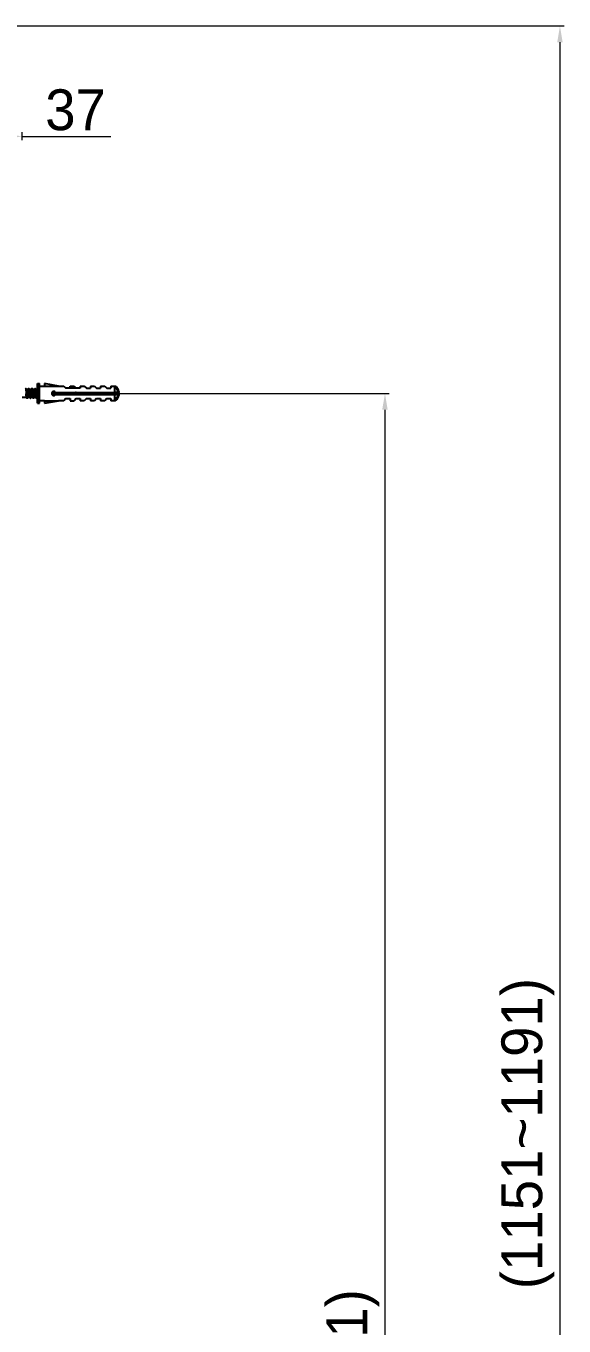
# Model space of a CAD drawing. Extents: x 16296678336 to 16296681200, y -37409618718 to -37409616619.
# Drawn here: x 16296679491 to 16296679755, y -37409617668 to -37409617031 of the extents above; entities that cross this region are included whole.
import ezdxf

# ---------------------------------------------------------------- set-up
doc = ezdxf.new("R2010")
doc.units = 0
doc.header["$LTSCALE"] = 10
doc.header["$MEASUREMENT"] = 0
doc.header["$PDMODE"] = 3
doc.header["$PDSIZE"] = -10
doc.layers.get('0').update_dxf_attribs({"linetype": 'CONTINUOUS'})
doc.layers.get('DEFPOINTS').update_dxf_attribs({"linetype": 'CONTINUOUS'})
doc.layers.add('1', color=7, linetype='CONTINUOUS')
doc.styles.add('Daelim Dimension', font='')
doc.styles.get('Daelim Dimension').set_extended_font_data('나눔고딕')
doc.dimstyles.new('DEFAULT', dxfattribs={"dimscale": 2, "dimtxt": 2, "dimasz": 2, "dimexe": 0, "dimexo": 2, "dimgap": 1, "dimtad": 1, "dimdec": 1, "dimzin": 9, "dimdsep": 46, "dimtxsty": 'Daelim Dimension', "dimcen": 0.5, "dimclrd": 252, "dimclre": 252, "dimclrt": 3, "dimadec": 1, "dimazin": 0, "dimtfac": 1, "dimtdec": 1, "dimtix": 1, "dimtmove": 0, "dimatfit": 3, "dimfxl": 1, "dimtolj": 1, "dimtzin": 1, "dimlwd": 9, "dimlwe": 9, "dimarcsym": 0})

# ---------------------------------------------------------------- blocks, each defined once
blk = doc.blocks.new('*D1')
at = {"color": 5, "lineweight": 9, "ltscale": 0.5, "transparency": 16777216}
for p, q in [((16296679456.2143, -37409617031.33963), (16296679754.85687, -37409617031.33963)), ((16296679752.85687, -37409617039.33963), (16296679752.85687, -37409618218.56349)), ((16296679513.97808, -37409618226.56349), (16296679754.85687, -37409618226.56349))]:
    blk.add_line(p, q, dxfattribs=at)
at = {"color": 5, "ltscale": 0.5, "transparency": 16777216}
for points in [[(16296679751.52354, -37409617039.33963), (16296679754.1902, -37409617039.33963), (16296679752.85687, -37409617031.33963)], [(16296679751.52354, -37409618218.56349), (16296679754.1902, -37409618218.56349), (16296679752.85687, -37409618226.56349)]]:
    blk.add_solid(points, dxfattribs=at)
at = {"layer": 'DEFPOINTS', "color": 0, "ltscale": 0.5, "transparency": 16777216}
for p in [(16296679452.2143, -37409617031.33963), (16296679509.97808, -37409618226.56349), (16296679752.85687, -37409618226.56349)]:
    blk.add_point(p, dxfattribs=at)
at = {"color": 7, "ltscale": 0.5, "transparency": 16777216, "insert": (16296679737.15158, -37409617573.95156), "char_height": 20, "attachment_point": 5, "rotation": 90, "style": 'Daelim Dimension'}
blk.add_mtext('\\A1;(1151~1191)', dxfattribs=at)
blk = doc.blocks.new('*D7')
at = {"color": 5, "lineweight": 9, "ltscale": 0.5, "transparency": 16777216}
for p, q in [((16296679452.2143, -37409617087.33963), (16296679452.2143, -37409617083.41569)), ((16296679460.2143, -37409617085.41569), (16296679481.09706, -37409617085.41569)), ((16296679489.09706, -37409617087.33963), (16296679489.09706, -37409617083.41569)), ((16296679489.09706, -37409617085.41569), (16296679532.60943, -37409617085.41569))]:
    blk.add_line(p, q, dxfattribs=at)
at = {"color": 5, "ltscale": 0.5, "transparency": 16777216}
for points in [[(16296679460.2143, -37409617084.08235), (16296679460.2143, -37409617086.74902), (16296679452.2143, -37409617085.41569)], [(16296679481.09706, -37409617084.08235), (16296679481.09706, -37409617086.74902), (16296679489.09706, -37409617085.41569)]]:
    blk.add_solid(points, dxfattribs=at)
at = {"layer": 'DEFPOINTS', "color": 0, "ltscale": 0.5, "transparency": 16777216}
for p in [(16296679489.09706, -37409617085.41569), (16296679452.2143, -37409617091.33963), (16296679489.09706, -37409617091.33963)]:
    blk.add_point(p, dxfattribs=at)
at = {"color": 7, "ltscale": 0.5, "transparency": 16777216, "insert": (16296679515.28754, -37409617072.5144), "char_height": 20, "attachment_point": 5, "style": 'Daelim Dimension'}
blk.add_mtext('\\A1;37', dxfattribs=at)
blk = doc.blocks.new('*D3')
at = {"color": 5, "lineweight": 9, "ltscale": 0.5, "transparency": 16777216}
for p, q in [((16296679520.84, -37409617211.34), (16296679669.04, -37409617211.34)), ((16296679667.04, -37409617219.34), (16296679667.04, -37409618218.56)), ((16296679548.81, -37409618226.56), (16296679669.04, -37409618226.56))]:
    blk.add_line(p, q, dxfattribs=at)
at = {"color": 5, "ltscale": 0.5, "transparency": 16777216}
for points in [[(16296679665.7, -37409617219.34), (16296679668.37, -37409617219.34), (16296679667.04, -37409617211.34)], [(16296679665.7, -37409618218.56), (16296679668.37, -37409618218.56), (16296679667.04, -37409618226.56)]]:
    blk.add_solid(points, dxfattribs=at)
at = {"layer": 'DEFPOINTS', "color": 0, "ltscale": 0.5, "transparency": 16777216}
for p in [(16296679516.84, -37409617211.34), (16296679544.81, -37409618226.56), (16296679667.04, -37409618226.56)]:
    blk.add_point(p, dxfattribs=at)
at = {"color": 7, "ltscale": 0.5, "transparency": 16777216, "insert": (16296679651.33, -37409617718.95), "char_height": 20, "attachment_point": 5, "rotation": 90, "style": 'Daelim Dimension'}
blk.add_mtext('\\A1;(961~1021)', dxfattribs=at)

msp = doc.modelspace()

# ---------------------------------------------------------------- linework, layer by layer
at = {"layer": '1', "color": 7, "linetype": 'Continuous'}
for p, q in [((16296679496.59705, -37409617206.54303), (16296679497.59705, -37409617206.54303)), ((16296679496.59705, -37409617216.143028), (16296679496.59705, -37409617206.54303)), ((16296679497.59705, -37409617216.143028), (16296679497.59705, -37409617206.54303)), ((16296679497.59705, -37409617207.743027), (16296679500.09705, -37409617207.743027)), ((16296679506.9736, -37409617207.755547), (16296679500.09705, -37409617206.54303)), ((16296679500.09705, -37409617206.54303), (16296679500.09705, -37409617207.755547)), ((16296679500.09705, -37409617207.755547), (16296679506.9736, -37409617207.755547)), ((16296679506.90259, -37409617207.743027), (16296679509.59705, -37409617207.743027)), ((16296679509.59705, -37409617207.743027), (16296679510.59705, -37409617208.843033)), ((16296679512.59705, -37409617207.743027), (16296679514.59705, -37409617207.743027)), ((16296679512.59705, -37409617208.843033), (16296679512.59705, -37409617207.743027)), ((16296679514.59705, -37409617207.743027), (16296679515.59705, -37409617208.843033)), ((16296679517.59705, -37409617207.743027), (16296679519.59705, -37409617207.743027)), ((16296679517.59705, -37409617207.743027), (16296679517.59705, -37409617208.843033)), ((16296679519.59705, -37409617207.743027), (16296679520.59705, -37409617208.843033)), ((16296679522.59705, -37409617207.743027), (16296679524.59705, -37409617207.743027)), ((16296679522.59705, -37409617207.743027), (16296679522.59705, -37409617208.843033)), ((16296679524.59705, -37409617207.743027), (16296679525.59705, -37409617208.843033)), ((16296679527.59705, -37409617207.743027), (16296679529.59705, -37409617207.743027)), ((16296679527.59705, -37409617207.743027), (16296679527.59705, -37409617208.843033)), ((16296679529.59705, -37409617207.743027), (16296679530.59705, -37409617208.843033)), ((16296679532.59705, -37409617207.743027), (16296679534.59705, -37409617207.743027)), ((16296679532.59705, -37409617207.743027), (16296679532.59705, -37409617208.843033)), ((16296679534.59705, -37409617210.843033), (16296679534.59705, -37409617207.743027)), ((16296679489.096979, -37409617213.231529), (16296679491.334629, -37409617213.231529)), ((16296679492.1064, -37409617209.454529), (16296679491.193899, -37409617209.454529)), ((16296679491.53265, -37409617211.343033), (16296679492.481079, -37409617211.343033)), ((16296679491.907511, -37409617213.231529), (16296679492.83429, -37409617213.231529)), ((16296679493.606291, -37409617209.454529), (16296679492.693741, -37409617209.454529)), ((16296679493.03265, -37409617211.343033), (16296679493.981079, -37409617211.343033)), ((16296679493.407459, -37409617213.231529), (16296679494.334249, -37409617213.231529)), ((16296679495.10639, -37409617209.454529), (16296679494.193119, -37409617209.454529)), ((16296679494.53265, -37409617211.343033), (16296679495.481079, -37409617211.343033)), ((16296679494.90745, -37409617213.231529), (16296679495.835159, -37409617213.231529)), ((16296679496.59704, -37409617209.454529), (16296679495.66328, -37409617209.454529)), ((16296679496.03265, -37409617211.343033), (16296679496.59704, -37409617211.343033)), ((16296679496.40749, -37409617213.231529), (16296679496.597059, -37409617213.231529)), ((16296679503.605789, -37409617211.343033), (16296679504.481079, -37409617211.343033)), ((16296679505.03265, -37409617211.343033), (16296679505.981079, -37409617211.343033)), ((16296679505.463079, -37409617210.843033), (16296679534.59705, -37409617210.843033)), ((16296679505.463079, -37409617211.843033), (16296679534.59705, -37409617211.843033)), ((16296679506.53265, -37409617211.343033), (16296679507.481079, -37409617211.343033)), ((16296679508.03265, -37409617211.343033), (16296679508.981079, -37409617211.343033)), ((16296679509.53265, -37409617211.343033), (16296679510.512911, -37409617211.343033)), ((16296679510.59705, -37409617213.843033), (16296679509.59705, -37409617214.943031)), ((16296679517.59705, -37409617208.843033), (16296679510.59705, -37409617208.843033)), ((16296679510.59705, -37409617213.843033), (16296679512.59705, -37409617213.843033)), ((16296679511.01388, -37409617211.343033), (16296679511.83955, -37409617211.343033)), ((16296679511.83955, -37409617210.84301), (16296679511.83955, -37409617211.343033)), ((16296679511.83955, -37409617211.343033), (16296679511.83955, -37409617211.843063)), ((16296679512.50975, -37409617211.343033), (16296679513.59074, -37409617211.343033)), ((16296679512.59705, -37409617213.843033), (16296679512.59705, -37409617214.943031)), ((16296679514.035151, -37409617211.343033), (16296679515.220699, -37409617211.343033)), ((16296679515.59705, -37409617213.843033), (16296679514.59705, -37409617214.943031)), ((16296679516.836981, -37409617211.343033), (16296679515.42173, -37409617211.343033)), ((16296679516.836981, -37409617211.343033), (16296679515.51388, -37409617210.84304)), ((16296679515.513889, -37409617211.843018), (16296679515.543739, -37409617211.831734)), ((16296679515.6366, -37409617211.73587), (16296679515.587111, -37409617211.843033)), ((16296679515.59705, -37409617213.843033), (16296679517.59705, -37409617213.843033)), ((16296679515.602619, -37409617211.809486), (16296679516.836981, -37409617211.343033)), ((16296679517.59705, -37409617213.843033), (16296679517.59705, -37409617214.943031)), ((16296679520.59705, -37409617213.843033), (16296679519.59705, -37409617214.943031)), ((16296679520.59705, -37409617208.843033), (16296679522.59705, -37409617208.843033)), ((16296679520.59705, -37409617213.843033), (16296679522.59705, -37409617213.843033)), ((16296679522.59705, -37409617213.843033), (16296679522.59705, -37409617214.943031)), ((16296679525.59705, -37409617213.843033), (16296679524.59705, -37409617214.943031)), ((16296679525.59705, -37409617208.843033), (16296679527.59705, -37409617208.843033)), ((16296679525.59705, -37409617213.843033), (16296679527.59705, -37409617213.843033)), ((16296679527.59705, -37409617213.843033), (16296679527.59705, -37409617214.943031)), ((16296679530.59705, -37409617213.843033), (16296679529.59705, -37409617214.943031)), ((16296679530.59705, -37409617208.843033), (16296679532.59705, -37409617208.843033)), ((16296679530.59705, -37409617213.843033), (16296679532.59705, -37409617213.843033)), ((16296679532.59705, -37409617213.843033), (16296679532.59705, -37409617214.943031)), ((16296679534.59705, -37409617214.943031), (16296679534.59705, -37409617211.843033)), ((16296679496.59705, -37409617216.143028), (16296679497.59705, -37409617216.143028)), ((16296679500.09705, -37409617214.943031), (16296679497.59705, -37409617214.943031)), ((16296679500.09705, -37409617214.930511), (16296679506.9736, -37409617214.930511)), ((16296679500.09705, -37409617214.930511), (16296679500.09705, -37409617216.143028)), ((16296679500.09705, -37409617216.143028), (16296679506.9736, -37409617214.930511)), ((16296679509.59705, -37409617214.943031), (16296679506.90259, -37409617214.943031)), ((16296679512.59705, -37409617214.943031), (16296679514.59705, -37409617214.943031)), ((16296679519.59705, -37409617214.943031), (16296679517.59705, -37409617214.943031)), ((16296679524.59705, -37409617214.943031), (16296679522.59705, -37409617214.943031)), ((16296679529.59705, -37409617214.943031), (16296679527.59705, -37409617214.943031)), ((16296679534.59705, -37409617214.943031), (16296679532.59705, -37409617214.943031))]:
    msp.add_line(p, q, dxfattribs=at)
for points, knots in [([(16296679536.56398, -37409617210.843117), (16296679536.563869, -37409617210.842171), (16296679536.55102, -37409617210.726624), (16296679536.453501, -37409617210.400963), (16296679536.2708, -37409617209.874123), (16296679536.003929, -37409617209.26815), (16296679535.68276, -37409617208.669762), (16296679535.324869, -37409617208.160133), (16296679534.95503, -37409617207.82077), (16296679534.715509, -37409617207.743683), (16296679534.59705, -37409617207.743027)], [0, 0, 0, 0, 0.0008337268, 0.1013322688, 0.2166915401, 0.3480428248, 0.495127541, 0.6557965358, 0.8259437896, 1, 1, 1, 1]), ([(16296679490.87916, -37409617209.057823), (16296679490.91633, -37409617208.944763), (16296679491.004709, -37409617208.87204), (16296679491.144291, -37409617209.553513), (16296679491.297899, -37409617211.019173), (16296679491.451509, -37409617212.614342), (16296679491.60512, -37409617213.701103), (16296679491.75285, -37409617213.83931), (16296679491.84938, -37409617213.336937), (16296679491.894711, -37409617213.009979)], [0, 0, 0, 0, 0.1098133037, 0.261069774, 0.4123262443, 0.5635827146, 0.7148391849, 0.8660956552, 1, 1, 1, 1]), ([(16296679491.35672, -37409617213.231354), (16296679491.346439, -37409617213.231453), (16296679491.33614, -37409617213.226257), (16296679491.298771, -37409617213.188217), (16296679491.270769, -37409617213.123596), (16296679491.21734, -37409617212.930809), (16296679491.1905, -37409617212.79995), (16296679491.136259, -37409617212.491478), (16296679491.10841, -37409617212.309624), (16296679491.05514, -37409617211.920692), (16296679491.028139, -37409617211.708351), (16296679490.994419, -37409617211.445129), (16296679490.987881, -37409617211.394043), (16296679490.98134, -37409617211.342987)], [0, 0, 0, 0, 0.0829123517, 0.0829123517, 0.2993571891, 0.2993571891, 0.5158681953, 0.5158681953, 0.7323150488, 0.7323150488, 0.948817058, 0.948817058, 1, 1, 1, 1]), ([(16296679491.157301, -37409617209.454697), (16296679491.167749, -37409617209.454613), (16296679491.17819, -37409617209.459808), (16296679491.21558, -37409617209.497864), (16296679491.242491, -37409617209.562553), (16296679491.29628, -37409617209.755402), (16296679491.323999, -37409617209.886169), (16296679491.377871, -37409617210.194702), (16296679491.4048, -37409617210.376732), (16296679491.45871, -37409617210.765633), (16296679491.48645, -37409617210.977837), (16296679491.519711, -37409617211.24102), (16296679491.526119, -37409617211.292053), (16296679491.53252, -37409617211.343048)], [0, 0, 0, 0, 0.0829162286, 0.0829162286, 0.2994288384, 0.2994288384, 0.5159010956, 0.5159010956, 0.7324151615, 0.7324151615, 0.9488849515, 0.9488849515, 1, 1, 1, 1]), ([(16296679491.53252, -37409617211.343048), (16296679491.559259, -37409617211.556084), (16296679491.586451, -37409617211.772049), (16296679491.640671, -37409617212.173683), (16296679491.66807, -37409617212.364929), (16296679491.72155, -37409617212.696281), (16296679491.74885, -37409617212.840897), (16296679491.803129, -37409617213.063843), (16296679491.83036, -37409617213.145271), (16296679491.883869, -37409617213.234352), (16296679491.911289, -37409617213.243233), (16296679491.965561, -37409617213.188217), (16296679491.992649, -37409617213.123558), (16296679492.0198, -37409617213.025833), (16296679492.02017, -37409617213.024513), (16296679492.020531, -37409617213.023178)], [0, 0, 0, 0, 0.1662604842, 0.1662604842, 0.3325478827, 0.3325478827, 0.4988460759, 0.4988460759, 0.6651399577, 0.6651399577, 0.8314332695, 0.8314332695, 0.9977342324, 0.9977342324, 1, 1, 1, 1]), ([(16296679492.481091, -37409617211.343033), (16296679492.45425, -37409617211.130043), (16296679492.427549, -37409617210.91404), (16296679492.37351, -37409617210.512444), (16296679492.34552, -37409617210.321274), (16296679492.292089, -37409617209.989899), (16296679492.26524, -37409617209.845207), (16296679492.211, -37409617209.622269), (16296679492.183161, -37409617209.540863), (16296679492.140091, -37409617209.468788), (16296679492.12351, -37409617209.454872), (16296679492.106819, -37409617209.454697)], [0, 0, 0, 0, 0.2165331855, 0.2165331855, 0.43309958, 0.43309958, 0.6497317603, 0.6497317603, 0.866300506, 0.866300506, 1, 1, 1, 1]), ([(16296679492.383249, -37409617209.044983), (16296679492.431089, -37409617208.907059), (16296679492.53013, -37409617208.914261), (16296679492.68037, -37409617209.851967), (16296679492.833981, -37409617211.406967), (16296679492.987591, -37409617212.936409), (16296679493.141199, -37409617213.828621), (16296679493.27799, -37409617213.737953), (16296679493.363581, -37409617213.237259), (16296679493.39797, -37409617212.985748)], [0, 0, 0, 0, 0.1414376049, 0.2928175234, 0.4441974418, 0.5955773603, 0.7469572788, 0.8983371972, 1, 1, 1, 1]), ([(16296679492.8568, -37409617213.231361), (16296679492.846371, -37409617213.231461), (16296679492.835911, -37409617213.226257), (16296679492.798201, -37409617213.188263), (16296679492.77113, -37409617213.123627), (16296679492.717819, -37409617212.930817), (16296679492.69025, -37409617212.800056), (16296679492.63575, -37409617212.491638), (16296679492.60891, -37409617212.309631), (16296679492.55547, -37409617211.920723), (16296679492.527719, -37409617211.708511), (16296679492.49402, -37409617211.445282), (16296679492.48752, -37409617211.394142), (16296679492.481091, -37409617211.343033)], [0, 0, 0, 0, 0.0828718463, 0.0828718463, 0.2993506104, 0.2993506104, 0.5158170828, 0.5158170828, 0.7323120365, 0.7323120365, 0.9487690324, 0.9487690324, 1, 1, 1, 1]), ([(16296679492.65715, -37409617209.454697), (16296679492.667521, -37409617209.454613), (16296679492.67791, -37409617209.459808), (16296679492.715401, -37409617209.497841), (16296679492.742809, -37409617209.562477), (16296679492.796289, -37409617209.755287), (16296679492.823589, -37409617209.886108), (16296679492.877859, -37409617210.19458), (16296679492.9051, -37409617210.376541), (16296679492.958611, -37409617210.765457), (16296679492.986019, -37409617210.977737), (16296679493.019661, -37409617211.240929), (16296679493.026159, -37409617211.292), (16296679493.032631, -37409617211.343033)], [0, 0, 0, 0, 0.0828789862, 0.0828789862, 0.299360332, 0.299360332, 0.5158565631, 0.5158565631, 0.7323462618, 0.7323462618, 0.9488361371, 0.9488361371, 1, 1, 1, 1]), ([(16296679493.032631, -37409617211.343033), (16296679493.05966, -37409617211.556053), (16296679493.086559, -37409617211.772057), (16296679493.14035, -37409617212.173737), (16296679493.16807, -37409617212.364937), (16296679493.22193, -37409617212.696259), (16296679493.248859, -37409617212.840927), (16296679493.30278, -37409617213.063873), (16296679493.330521, -37409617213.145264), (16296679493.38419, -37409617213.234352), (16296679493.41119, -37409617213.243233), (16296679493.465231, -37409617213.188202), (16296679493.492901, -37409617213.123573), (16296679493.520041, -37409617213.025864), (16296679493.520399, -37409617213.024551), (16296679493.52076, -37409617213.023239)], [0, 0, 0, 0, 0.1662725636, 0.1662725636, 0.332557086, 0.332557086, 0.4988736403, 0.4988736403, 0.6651562565, 0.6651562565, 0.8314707589, 0.8314707589, 0.9977536565, 0.9977536565, 1, 1, 1, 1]), ([(16296679493.981449, -37409617211.342987), (16296679493.95484, -37409617211.129936), (16296679493.92745, -37409617210.914009), (16296679493.87291, -37409617210.512413), (16296679493.84585, -37409617210.321114), (16296679493.79254, -37409617209.989761), (16296679493.764959, -37409617209.845177), (16296679493.710461, -37409617209.622253), (16296679493.68363, -37409617209.540787), (16296679493.63018, -37409617209.451714), (16296679493.602421, -37409617209.442833), (16296679493.548071, -37409617209.497833), (16296679493.52141, -37409617209.562508), (16296679493.494221, -37409617209.660263), (16296679493.493851, -37409617209.661613), (16296679493.493481, -37409617209.662949)], [0, 0, 0, 0, 0.1662507334, 0.1662507334, 0.3325406348, 0.3325406348, 0.4988198381, 0.4988198381, 0.6651221487, 0.6651221487, 0.8313941479, 0.8313941479, 0.9977071229, 0.9977071229, 1, 1, 1, 1]), ([(16296679493.885071, -37409617209.039917), (16296679493.893129, -37409617209.017014), (16296679493.952391, -37409617208.877739), (16296679494.062851, -37409617209.038872), (16296679494.216459, -37409617210.184418), (16296679494.37007, -37409617211.793312), (16296679494.52368, -37409617213.222137), (16296679494.67729, -37409617213.899467), (16296679494.79277, -37409617213.640068), (16296679494.85705, -37409617213.263367), (16296679494.870131, -37409617213.178482)], [0, 0, 0, 0, 0.0245357624, 0.1804748951, 0.3364140279, 0.4923531606, 0.6482922933, 0.804231426, 0.9601705588, 1, 1, 1, 1]), ([(16296679494.356421, -37409617213.231361), (16296679494.345921, -37409617213.231461), (16296679494.335449, -37409617213.226257), (16296679494.298309, -37409617213.188187), (16296679494.271601, -37409617213.123482), (16296679494.21756, -37409617212.930634), (16296679494.189569, -37409617212.799896), (16296679494.13612, -37409617212.491348), (16296679494.109289, -37409617212.309303), (16296679494.055059, -37409617211.920441), (16296679494.027201, -37409617211.70826), (16296679493.99419, -37409617211.445053), (16296679493.98782, -37409617211.393997), (16296679493.981449, -37409617211.342987)], [0, 0, 0, 0, 0.0829383888, 0.0829383888, 0.2994591172, 0.2994591172, 0.515906551, 0.515906551, 0.732420356, 0.732420356, 0.9488696855, 0.9488696855, 1, 1, 1, 1]), ([(16296679494.157301, -37409617209.454697), (16296679494.16761, -37409617209.454613), (16296679494.17791, -37409617209.459824), (16296679494.215111, -37409617209.497887), (16296679494.24283, -37409617209.562553), (16296679494.29669, -37409617209.755379), (16296679494.32362, -37409617209.886238), (16296679494.377529, -37409617210.194794), (16296679494.40527, -37409617210.376694), (16296679494.45895, -37409617210.76561), (16296679494.48595, -37409617210.977959), (16296679494.51943, -37409617211.241119), (16296679494.525909, -37409617211.292107), (16296679494.532391, -37409617211.343063)], [0, 0, 0, 0, 0.0829115364, 0.0829115364, 0.2993925574, 0.2993925574, 0.5159151534, 0.5159151534, 0.732393559, 0.732393559, 0.9489135993, 0.9489135993, 1, 1, 1, 1]), ([(16296679494.532391, -37409617211.343063), (16296679494.559509, -37409617211.556129), (16296679494.58691, -37409617211.772141), (16296679494.64039, -37409617212.173927), (16296679494.6677, -37409617212.365173), (16296679494.721979, -37409617212.696419), (16296679494.74921, -37409617212.841026), (16296679494.802719, -37409617213.063972), (16296679494.830139, -37409617213.145348), (16296679494.884411, -37409617213.234367), (16296679494.911489, -37409617213.243233), (16296679494.965071, -37409617213.188148), (16296679494.992599, -37409617213.123466), (16296679495.020069, -37409617213.025757), (16296679495.02043, -37409617213.02446), (16296679495.0208, -37409617213.023148)], [0, 0, 0, 0, 0.1663130498, 0.1663130498, 0.3326068586, 0.3326068586, 0.4988967314, 0.4988967314, 0.665185653, 0.665185653, 0.8314826079, 0.8314826079, 0.997766803, 0.997766803, 1, 1, 1, 1]), ([(16296679495.481199, -37409617211.343018), (16296679495.453979, -37409617211.130043), (16296679495.427231, -37409617210.914001), (16296679495.373711, -37409617210.512306), (16296679495.34589, -37409617210.321129), (16296679495.291639, -37409617209.989838), (16296679495.26503, -37409617209.845131), (16296679495.21134, -37409617209.622177), (16296679495.183371, -37409617209.54081), (16296679495.13975, -37409617209.468857), (16296679495.12326, -37409617209.454964), (16296679495.10676, -37409617209.454712)], [0, 0, 0, 0, 0.2166505981, 0.2166505981, 0.4333119322, 0.4333119322, 0.6500327209, 0.6500327209, 0.8666839834, 0.8666839834, 1, 1, 1, 1]), ([(16296679495.397129, -37409617209.009354), (16296679495.43227, -37409617208.927994), (16296679495.51862, -37409617208.912651), (16296679495.65616, -37409617209.647507), (16296679495.809771, -37409617211.146408), (16296679495.963381, -37409617212.723892), (16296679496.116989, -37409617213.749161), (16296679496.22941, -37409617213.795273), (16296679496.290621, -37409617213.585136), (16296679496.30064, -37409617213.54493)], [0, 0, 0, 0, 0.1166814248, 0.2866952434, 0.456709062, 0.6267228806, 0.7967366992, 0.9667505178, 1, 1, 1, 1]), ([(16296679495.8568, -37409617213.231354), (16296679495.846479, -37409617213.231453), (16296679495.83613, -37409617213.226257), (16296679495.79859, -37409617213.188248), (16296679495.770809, -37409617213.123642), (16296679495.717569, -37409617212.930847), (16296679495.69051, -37409617212.800034), (16296679495.63607, -37409617212.491592), (16296679495.60853, -37409617212.3097), (16296679495.55533, -37409617211.920776), (16296679495.52809, -37409617211.708481), (16296679495.494289, -37409617211.445236), (16296679495.48773, -37409617211.394112), (16296679495.481199, -37409617211.343018)], [0, 0, 0, 0, 0.0828856535, 0.0828856535, 0.2993329891, 0.2993329891, 0.5158301013, 0.5158301013, 0.7322859521, 0.7322859521, 0.948772652, 0.948772652, 1, 1, 1, 1]), ([(16296679495.65731, -37409617209.454674), (16296679495.665819, -37409617209.454613), (16296679495.67432, -37409617209.458069), (16296679495.70993, -37409617209.48761), (16296679495.737, -37409617209.54731), (16296679495.790569, -37409617209.731117), (16296679495.81811, -37409617209.857712), (16296679495.87233, -37409617210.159172), (16296679495.8993, -37409617210.338242), (16296679495.952971, -37409617210.722939), (16296679495.98061, -37409617210.93383), (16296679496.016001, -37409617211.211197), (16296679496.024309, -37409617211.277161), (16296679496.0326, -37409617211.34304)], [0, 0, 0, 0, 0.0676512624, 0.0676512624, 0.2842239054, 0.2842239054, 0.500776747, 0.500776747, 0.7173570229, 0.7173570229, 0.9339067453, 0.9339067453, 1, 1, 1, 1]), ([(16296679496.0326, -37409617211.34304), (16296679496.05938, -37409617211.556068), (16296679496.086439, -37409617211.772041), (16296679496.140551, -37409617212.173683), (16296679496.16814, -37409617212.364891), (16296679496.22164, -37409617212.696251), (16296679496.2488, -37409617212.840889), (16296679496.303011, -37409617213.063843), (16296679496.33046, -37409617213.145248), (16296679496.373699, -37409617213.217293), (16296679496.3904, -37409617213.231201), (16296679496.40715, -37409617213.231354)], [0, 0, 0, 0, 0.216547296, 0.216547296, 0.4331248883, 0.4331248883, 0.649733091, 0.649733091, 0.8663164122, 0.8663164122, 1, 1, 1, 1]), ([(16296679496.606819, -37409617209.454697), (16296679496.59642, -37409617209.454613), (16296679496.585991, -37409617209.459793), (16296679496.54829, -37409617209.497803), (16296679496.52103, -37409617209.562424), (16296679496.494049, -37409617209.660141), (16296679496.493679, -37409617209.661469), (16296679496.493311, -37409617209.662804)], [0, 0, 0, 0, 0.2741257917, 0.2741257917, 0.990181739, 0.990181739, 1, 1, 1, 1]), ([(16296679505.463079, -37409617211.843033), (16296679505.40661, -37409617211.940826), (16296679505.332569, -37409617212.029839), (16296679505.161341, -37409617212.176262), (16296679505.061689, -37409617212.235741), (16296679504.85124, -37409617212.316673), (16296679504.737499, -37409617212.339523), (16296679504.51609, -37409617212.345657), (16296679504.405359, -37409617212.330452), (16296679504.198851, -37409617212.26664), (16296679504.10022, -37409617212.217468), (16296679503.92337, -37409617212.090286), (16296679503.843479, -37409617212.009651), (16296679503.71455, -37409617211.826736), (16296679503.664419, -37409617211.721367), (16296679503.603939, -37409617211.504623), (16296679503.591961, -37409617211.390373), (16296679503.60603, -37409617211.170998), (16296679503.6311, -37409617211.062767), (16296679503.713261, -37409617210.86274), (16296679503.771589, -37409617210.768341), (16296679503.9156, -37409617210.602707), (16296679504.004141, -37409617210.530037), (16296679504.199341, -37409617210.418587), (16296679504.30908, -37409617210.378662), (16296679504.52964, -37409617210.339233), (16296679504.643391, -37409617210.338028), (16296679504.858709, -37409617210.371887), (16296679504.963381, -37409617210.406418), (16296679505.155121, -37409617210.506104), (16296679505.244419, -37409617210.573143), (16296679505.37467, -37409617210.709267), (16296679505.423161, -37409617210.773903), (16296679505.463079, -37409617210.843033)], [0, 0, 0, 0, 0.0651611064, 0.0651611064, 0.1303388968, 0.1303388968, 0.1949772356, 0.1949772356, 0.2572508792, 0.2572508792, 0.3191144624, 0.3191144624, 0.3830584507, 0.3830584507, 0.4484156109, 0.4484156109, 0.5123532291, 0.5123532291, 0.574343671, 0.574343671, 0.6367178413, 0.6367178413, 0.7011990386, 0.7011990386, 0.766469492, 0.766469492, 0.8297554635, 0.8297554635, 0.8914004085, 0.8914004085, 0.9542691392, 0.9542691392, 1, 1, 1, 1]), ([(16296679504.481609, -37409617211.342957), (16296679504.45442, -37409617211.129883), (16296679504.426701, -37409617210.913872), (16296679504.38439, -37409617210.594482), (16296679504.368521, -37409617210.479393), (16296679504.35256, -37409617210.370934)], [0, 0, 0, 0, 0.6291638238, 0.6291638238, 1, 1, 1, 1]), ([(16296679504.615379, -37409617212.348396), (16296679504.6127, -37409617212.330704), (16296679504.610029, -37409617212.312828), (16296679504.580111, -37409617212.110802), (16296679504.55324, -37409617211.905487), (16296679504.511721, -37409617211.579964), (16296679504.4967, -37409617211.461197), (16296679504.481609, -37409617211.342957)], [0, 0, 0, 0, 0.0594636981, 0.0594636981, 0.6664506403, 0.6664506403, 1, 1, 1, 1]), ([(16296679504.72607, -37409617210.349327), (16296679504.742809, -37409617210.50238), (16296679504.797529, -37409617211.026176), (16296679504.852249, -37409617211.592087), (16296679504.890221, -37409617211.961143)], [0, 0, 0, 0, 0.3059376227, 1, 1, 1, 1]), ([(16296679504.9062, -37409617210.391373), (16296679504.914749, -37409617210.449768), (16296679504.9233, -37409617210.509888), (16296679504.958929, -37409617210.765671), (16296679504.986441, -37409617210.977921), (16296679505.01956, -37409617211.241089), (16296679505.025961, -37409617211.292099), (16296679505.03236, -37409617211.343071)], [0, 0, 0, 0, 0.2033955297, 0.2033955297, 0.8478948683, 0.8478948683, 1, 1, 1, 1]), ([(16296679505.03236, -37409617211.343071), (16296679505.05912, -37409617211.556122), (16296679505.08658, -37409617211.772072), (16296679505.123051, -37409617212.041969), (16296679505.13237, -37409617212.109917), (16296679505.14168, -37409617212.176086)], [0, 0, 0, 0, 0.7440465792, 0.7440465792, 1, 1, 1, 1]), ([(16296679506.0464, -37409617211.851562), (16296679506.03097, -37409617211.735161), (16296679506.01557, -37409617211.615562), (16296679505.994181, -37409617211.445053), (16296679505.98781, -37409617211.393997), (16296679505.98144, -37409617211.342987)], [0, 0, 0, 0, 0.7046094429, 0.7046094429, 1, 1, 1, 1]), ([(16296679506.276911, -37409617210.832993), (16296679506.30781, -37409617211.136681), (16296679506.34157, -37409617211.482407), (16296679506.37533, -37409617211.815231), (16296679506.378189, -37409617211.843323)], [0, 0, 0, 0, 0.9152621339, 1, 1, 1, 1]), ([(16296679506.467331, -37409617210.834511), (16296679506.482519, -37409617210.950981), (16296679506.49774, -37409617211.070648), (16296679506.51943, -37409617211.241119), (16296679506.525909, -37409617211.292107), (16296679506.5324, -37409617211.343063)], [0, 0, 0, 0, 0.7048728215, 0.7048728215, 1, 1, 1, 1]), ([(16296679507.546301, -37409617211.851562), (16296679507.531099, -37409617211.735069), (16296679507.516001, -37409617211.615356), (16296679507.494551, -37409617211.444862), (16296679507.48814, -37409617211.39389), (16296679507.481701, -37409617211.342957)], [0, 0, 0, 0, 0.7050156377, 0.7050156377, 1, 1, 1, 1]), ([(16296679507.96748, -37409617210.834503), (16296679507.982731, -37409617210.950989), (16296679507.997919, -37409617211.070686), (16296679508.01943, -37409617211.24118), (16296679508.02585, -37409617211.292152), (16296679508.03228, -37409617211.343079)], [0, 0, 0, 0, 0.7050555804, 0.7050555804, 1, 1, 1, 1]), ([(16296679509.046869, -37409617211.853622), (16296679509.03825, -37409617211.78717), (16296679509.029619, -37409617211.719818), (16296679509.007919, -37409617211.550117), (16296679508.994699, -37409617211.446373), (16296679508.98147, -37409617211.342979)], [0, 0, 0, 0, 0.4014465306, 0.4014465306, 1, 1, 1, 1]), ([(16296679509.277479, -37409617210.838577), (16296679509.28104, -37409617210.873558), (16296679509.314779, -37409617211.206322), (16296679509.348511, -37409617211.551453), (16296679509.378679, -37409617211.848122)], [0, 0, 0, 0, 0.1056185778, 1, 1, 1, 1]), ([(16296679509.4674, -37409617210.834503), (16296679509.48279, -37409617210.950928), (16296679509.498159, -37409617211.070557), (16296679509.519661, -37409617211.241051), (16296679509.526051, -37409617211.292084), (16296679509.53245, -37409617211.343063)], [0, 0, 0, 0, 0.7047636491, 0.7047636491, 1, 1, 1, 1]), ([(16296679510.513531, -37409617211.342949), (16296679510.498091, -37409617211.226067), (16296679510.482571, -37409617211.108688), (16296679510.45953, -37409617210.93985), (16296679510.45207, -37409617210.886124), (16296679510.444571, -37409617210.832947)], [0, 0, 0, 0, 0.6779675725, 0.6779675725, 1, 1, 1, 1]), ([(16296679510.58279, -37409617211.852478), (16296679510.57641, -37409617211.807823), (16296679510.57007, -37409617211.762779), (16296679510.546749, -37409617211.594566), (16296679510.5301, -37409617211.468452), (16296679510.513531, -37409617211.342949)], [0, 0, 0, 0, 0.2709034686, 0.2709034686, 1, 1, 1, 1]), ([(16296679510.7759, -37409617210.832176), (16296679510.798019, -37409617211.046066), (16296679510.820311, -37409617211.2677), (16296679510.85458, -37409617211.604248), (16296679510.866831, -37409617211.723618), (16296679510.879089, -37409617211.840988)], [0, 0, 0, 0, 0.6451388092, 0.6451388092, 1, 1, 1, 1]), ([(16296679511.076509, -37409617211.853477), (16296679511.06657, -37409617211.773888), (16296679511.056601, -37409617211.692947), (16296679511.035589, -37409617211.52282), (16296679511.0245, -37409617211.432854), (16296679511.01346, -37409617211.343086)], [0, 0, 0, 0, 0.4806632736, 0.4806632736, 1, 1, 1, 1]), ([(16296679512.05789, -37409617210.838493), (16296679512.070589, -37409617210.940712), (16296679512.083269, -37409617211.045059), (16296679512.120819, -37409617211.35302), (16296679512.1474, -37409617211.561836), (16296679512.177971, -37409617211.788322), (16296679512.182131, -37409617211.818962), (16296679512.186291, -37409617211.849358)], [0, 0, 0, 0, 0.3063692995, 0.3063692995, 0.9056527745, 0.9056527745, 1, 1, 1, 1]), ([(16296679512.2663, -37409617210.805473), (16296679512.279699, -37409617210.920441), (16296679512.293131, -37409617211.037628), (16296679512.331579, -37409617211.374008), (16296679512.35718, -37409617211.59861), (16296679512.382521, -37409617211.811371)], [0, 0, 0, 0, 0.347760085, 0.347760085, 1, 1, 1, 1]), ([(16296679512.430941, -37409617210.838303), (16296679512.45167, -37409617210.969566), (16296679512.472799, -37409617211.105408), (16296679512.49909, -37409617211.274338), (16296679512.504431, -37409617211.308723), (16296679512.50975, -37409617211.343033)], [0, 0, 0, 0, 0.7989119757, 0.7989119757, 1, 1, 1, 1]), ([(16296679512.50975, -37409617211.343033), (16296679512.512211, -37409617211.35891), (16296679512.514669, -37409617211.374779), (16296679512.526951, -37409617211.454109), (16296679512.53673, -37409617211.517403), (16296679512.56105, -37409617211.67292), (16296679512.575741, -37409617211.764977), (16296679512.590549, -37409617211.853821)], [0, 0, 0, 0, 0.0902957669, 0.0902957669, 0.4526090953, 0.4526090953, 1, 1, 1, 1]), ([(16296679513.59074, -37409617211.343033), (16296679513.565411, -37409617211.216728), (16296679513.53998, -37409617211.087463), (16296679513.50712, -37409617210.921272), (16296679513.498699, -37409617210.878883), (16296679513.490299, -37409617210.837189)], [0, 0, 0, 0, 0.7426190963, 0.7426190963, 1, 1, 1, 1]), ([(16296679513.698589, -37409617211.845573), (16296679513.67259, -37409617211.737389), (16296679513.646971, -37409617211.618027), (16296679513.611441, -37409617211.445717), (16296679513.601061, -37409617211.394447), (16296679513.59074, -37409617211.343033)], [0, 0, 0, 0, 0.7093213532, 0.7093213532, 1, 1, 1, 1]), ([(16296679513.746599, -37409617210.803864), (16296679513.759109, -37409617210.885262), (16296679513.77165, -37409617210.968437), (16296679513.81078, -37409617211.230003), (16296679513.837999, -37409617211.4142), (16296679513.877831, -37409617211.668266), (16296679513.890471, -37409617211.746811), (16296679513.90321, -37409617211.822906)], [0, 0, 0, 0, 0.2441820701, 0.2441820701, 0.7637337309, 0.7637337309, 1, 1, 1, 1]), ([(16296679513.92355, -37409617210.837631), (16296679513.94483, -37409617210.929642), (16296679513.966511, -37409617211.027412), (16296679514.003401, -37409617211.197746), (16296679514.019051, -37409617211.270943), (16296679514.034769, -37409617211.343117)], [0, 0, 0, 0, 0.5802125774, 0.5802125774, 1, 1, 1, 1]), ([(16296679514.034769, -37409617211.343117), (16296679514.0354, -37409617211.346008), (16296679514.03603, -37409617211.348892), (16296679514.039181, -37409617211.363312), (16296679514.041691, -37409617211.374817), (16296679514.054331, -37409617211.432373), (16296679514.064541, -37409617211.478111), (16296679514.100941, -37409617211.636963), (16296679514.12817, -37409617211.747124), (16296679514.15498, -37409617211.84417), (16296679514.15501, -37409617211.844269), (16296679514.155041, -37409617211.844368)], [0, 0, 0, 0, 0.0160107197, 0.0160107197, 0.0800692398, 0.0800692398, 0.3373266758, 0.3373266758, 0.9993304979, 0.9993304979, 1, 1, 1, 1]), ([(16296679515.220751, -37409617211.343002), (16296679515.18788, -37409617211.269829), (16296679515.15542, -37409617211.19297), (16296679515.09284, -37409617211.045311), (16296679515.0618, -37409617210.972633), (16296679515.02072, -37409617210.88295), (16296679515.009529, -37409617210.859291), (16296679514.998421, -37409617210.836693)], [0, 0, 0, 0, 0.419090565, 0.419090565, 0.841334947, 0.841334947, 1, 1, 1, 1]), ([(16296679515.158091, -37409617210.769653), (16296679515.173229, -37409617210.818001), (16296679515.18861, -37409617210.869148), (16296679515.231569, -37409617211.015259), (16296679515.260229, -37409617211.116241), (16296679515.31679, -37409617211.307762), (16296679515.345449, -37409617211.401367), (16296679515.40218, -37409617211.566277), (16296679515.43108, -37409617211.640907), (16296679515.46361, -37409617211.708099), (16296679515.466631, -37409617211.714203), (16296679515.469681, -37409617211.720177)], [0, 0, 0, 0, 0.1620066284, 0.1620066284, 0.4492578085, 0.4492578085, 0.7192693117, 0.7192693117, 0.9740106615, 0.9740106615, 1, 1, 1, 1]), ([(16296679515.246269, -37409617210.893921), (16296679515.23875, -37409617210.879883), (16296679515.229931, -37409617210.863129), (16296679515.221201, -37409617210.846001), (16296679515.21986, -37409617210.843353)], [0, 0, 0, 0, 0.8461168121, 1, 1, 1, 1]), ([(16296679515.51096, -37409617211.776993), (16296679515.49991, -37409617211.771553), (16296679515.49029, -37409617211.764137), (16296679515.445881, -37409617211.729393), (16296679515.412251, -37409617211.690514), (16296679515.34778, -37409617211.596611), (16296679515.316071, -37409617211.540451), (16296679515.263599, -37409617211.436539), (16296679515.241949, -37409617211.390167), (16296679515.220751, -37409617211.343002)], [0, 0, 0, 0, 0.0976848454, 0.0976848454, 0.4303188826, 0.4303188826, 0.7622863865, 0.7622863865, 1, 1, 1, 1]), ([(16296679515.24312, -37409617210.889641), (16296679515.24996, -37409617210.904404), (16296679515.256821, -37409617210.919746), (16296679515.28887, -37409617210.993843), (16296679515.314939, -37409617211.060654), (16296679515.36727, -37409617211.199013), (16296679515.394449, -37409617211.272743), (16296679515.42173, -37409617211.343033)], [0, 0, 0, 0, 0.1198093695, 0.1198093695, 0.5590910633, 0.5590910633, 1, 1, 1, 1]), ([(16296679534.59705, -37409617214.943031), (16296679534.715509, -37409617214.94239), (16296679534.95503, -37409617214.865303), (16296679535.324869, -37409617214.52594), (16296679535.68276, -37409617214.016296), (16296679536.003941, -37409617213.417908), (16296679536.270769, -37409617212.811974), (16296679536.453569, -37409617212.285027), (16296679536.551109, -37409617211.95887), (16296679536.563999, -37409617211.842789), (16296679536.564159, -37409617211.841293)], [0, 0, 0, 0, 0.1739718483, 0.3440366347, 0.504627756, 0.6516411827, 0.7829288037, 0.8982321623, 0.9986819944, 1, 1, 1, 1]), ([(16296679534.59705, -37409617210.843033), (16296679534.81901, -37409617210.843033), (16296679535.04402, -37409617210.843033), (16296679535.46286, -37409617210.843033), (16296679535.66243, -37409617210.843033), (16296679536.00964, -37409617210.843033), (16296679536.16188, -37409617210.843033), (16296679536.400089, -37409617210.843033), (16296679536.488689, -37409617210.843033), (16296679536.549219, -37409617210.843033), (16296679536.5571, -37409617210.843033), (16296679536.563931, -37409617210.843033)], [0, 0, 0, 0, 0.2388658231, 0.2388658231, 0.4776968986, 0.4776968986, 0.7170853243, 0.7170853243, 0.9584284355, 0.9584284355, 1, 1, 1, 1]), ([(16296679536.564671, -37409617211.843033), (16296679536.545521, -37409617211.843033), (16296679536.517891, -37409617211.843033), (16296679536.405041, -37409617211.843033), (16296679536.28791, -37409617211.843033), (16296679535.99674, -37409617211.843033), (16296679535.820629, -37409617211.843033), (16296679535.435341, -37409617211.843033), (16296679535.221411, -37409617211.843033), (16296679534.869551, -37409617211.843033), (16296679534.732941, -37409617211.843033), (16296679534.59705, -37409617211.843033)], [0, 0, 0, 0, 0.1184523464, 0.1184523464, 0.3708692255, 0.3708692255, 0.615066038, 0.615066038, 0.8553151456, 0.8553151456, 1, 1, 1, 1])]:
    msp.add_open_spline(points, degree=3, knots=knots, dxfattribs=at)
for points, degree in [([(16296679491.23336, -37409617209.549049), (16296679491.12291, -37409617209.285728), (16296679491.013479, -37409617209.020012)], 2), ([(16296679491.310909, -37409617213.197029), (16296679491.491739, -37409617213.459084), (16296679491.671829, -37409617213.721657)], 2), ([(16296679492.420139, -37409617208.96656), (16296679492.24, -37409617209.229248), (16296679492.05913, -37409617209.491287)], 2), ([(16296679492.73826, -37409617209.560867), (16296679492.62829, -37409617209.299538), (16296679492.519159, -37409617209.035103)], 2), ([(16296679492.811859, -37409617213.198936), (16296679492.99255, -37409617213.460892), (16296679493.17256, -37409617213.723343)], 2), ([(16296679493.920469, -37409617208.965302), (16296679493.740431, -37409617209.227966), (16296679493.55971, -37409617209.489952)], 2), ([(16296679494.242041, -37409617209.571159), (16296679494.1315, -37409617209.309174), (16296679494.021971, -37409617209.043854)], 2), ([(16296679494.307529, -37409617213.192711), (16296679494.490589, -37409617213.458366), (16296679494.673229, -37409617213.724709)], 2), ([(16296679495.397511, -37409617209.008797), (16296679495.293301, -37409617209.158188), (16296679495.189091, -37409617209.307571), (16296679495.084881, -37409617209.456947)], 3), ([(16296679495.78973, -37409617209.734428), (16296679495.682619, -37409617209.499489), (16296679495.5758, -37409617209.258667)], 2), ([(16296679495.802059, -37409617213.183601), (16296679495.981939, -37409617213.443489), (16296679496.161341, -37409617213.704857)], 2), ([(16296679496.58456, -37409617209.454514), (16296679496.574089, -37409617209.469704), (16296679496.56362, -37409617209.484879)], 2), ([(16296679497.597071, -37409617213.613426), (16296679497.631929, -37409617213.664192), (16296679497.66678, -37409617213.714996)], 2), ([(16296679505.98144, -37409617211.342987), (16296679505.960369, -37409617211.174187), (16296679505.938801, -37409617211.003593), (16296679505.917191, -37409617210.840141)], 3), ([(16296679506.5324, -37409617211.343063), (16296679506.553881, -37409617211.511833), (16296679506.575529, -37409617211.682457), (16296679506.596901, -37409617211.845963)], 3), ([(16296679507.481701, -37409617211.342957), (16296679507.460381, -37409617211.174156), (16296679507.438351, -37409617211.003593), (16296679507.416771, -37409617210.840111)], 3), ([(16296679507.777229, -37409617210.835922), (16296679507.81097, -37409617211.167358), (16296679507.8447, -37409617211.514374), (16296679507.878429, -37409617211.845947)], 3), ([(16296679508.03228, -37409617211.343079), (16296679508.053591, -37409617211.511871), (16296679508.07543, -37409617211.682472), (16296679508.09696, -37409617211.845947)], 3), ([(16296679508.98147, -37409617211.342979), (16296679508.959881, -37409617211.174263), (16296679508.938231, -37409617211.003647), (16296679508.916941, -37409617210.840179)], 3), ([(16296679509.53245, -37409617211.343063), (16296679509.553619, -37409617211.511757), (16296679509.575159, -37409617211.682297), (16296679509.59668, -37409617211.845688)], 3), ([(16296679510.951441, -37409617210.840813), (16296679510.971889, -37409617211.003891), (16296679510.992701, -37409617211.174316), (16296679511.01346, -37409617211.343086)], 3), ([(16296679515.42173, -37409617211.343033), (16296679515.425579, -37409617211.352959), (16296679515.433189, -37409617211.372391), (16296679515.44429, -37409617211.400261), (16296679515.455059, -37409617211.42675), (16296679515.465481, -37409617211.451797), (16296679515.47555, -37409617211.47538), (16296679515.48525, -37409617211.49749), (16296679515.49457, -37409617211.518143), (16296679515.503531, -37409617211.537369), (16296679515.5121, -37409617211.555199), (16296679515.5203, -37409617211.571701), (16296679515.528139, -37409617211.586922), (16296679515.535601, -37409617211.600937), (16296679515.542709, -37409617211.6138), (16296679515.549459, -37409617211.625603), (16296679515.55587, -37409617211.636391), (16296679515.561939, -37409617211.646248), (16296679515.56769, -37409617211.655243), (16296679515.57313, -37409617211.663429), (16296679515.578251, -37409617211.670883), (16296679515.583111, -37409617211.677696), (16296679515.5877, -37409617211.683907), (16296679515.592039, -37409617211.689583), (16296679515.59613, -37409617211.694733), (16296679515.599979, -37409617211.699417), (16296679515.60359, -37409617211.703667), (16296679515.606991, -37409617211.70755), (16296679515.61018, -37409617211.71106), (16296679515.61314, -37409617211.714233), (16296679515.61585, -37409617211.717049), (16296679515.618349, -37409617211.719559), (16296679515.62063, -37409617211.721809), (16296679515.622749, -37409617211.723839), (16296679515.62471, -37409617211.72567), (16296679515.626539, -37409617211.727341), (16296679515.628269, -37409617211.728882), (16296679515.6299, -37409617211.730324), (16296679515.63147, -37409617211.731667), (16296679515.632931, -37409617211.73291), (16296679515.634199, -37409617211.733917), (16296679515.63534, -37409617211.734894), (16296679515.636129, -37409617211.735573), (16296679515.6366, -37409617211.73587)], 3)]:
    msp.add_open_spline(points, degree=degree, dxfattribs=at)

# ---------------------------------------------------------------- dimensions: what is measured, and where the dimension line sits
at = {"color": 5, "ltscale": 0.5}
for base, p1, p2, text, picture, middle in [((16296679752.856871, -37409618226.563492), (16296679452.2143, -37409617031.33963), (16296679509.978081, -37409618226.563492), '(1151~1191)', '*D1', (16296679752.85688, -37409617573.951561)), ((16296679667.03833, -37409618226.563492), (16296679516.83699, -37409617211.343033), (16296679544.814301, -37409618226.563492), '(961~1021)', '*D3', (16296679667.03834, -37409617718.953262))]:
    dim = msp.add_linear_dim(base=base, p1=p1, p2=p2, angle=90, text=text, dimstyle='DEFAULT', override={"dimtxt": 10, "dimasz": 4, "dimexe": 1, "dimdec": 0, "dimclrd": 5, "dimclre": 5, "dimclrt": 7}, dxfattribs=at)
    dim.commit()
    dim.dimension.update_dxf_attribs({"geometry": picture, "text_midpoint": middle, "dimtype": 160})
dim = msp.add_linear_dim(base=(16296679489.097059, -37409617085.415688), p1=(16296679452.2143, -37409617091.33963), p2=(16296679489.097059, -37409617091.33963), dimstyle='DEFAULT', override={"dimtxt": 10, "dimasz": 4, "dimexe": 1, "dimdec": 0, "dimclrd": 5, "dimclre": 5, "dimclrt": 7}, dxfattribs=at)
dim.commit()
dim.dimension.update_dxf_attribs({"geometry": '*D7', "text_midpoint": (16296679515.28754, -37409617085.415688), "dimtype": 160})

doc.saveas('drawing.dxf')
